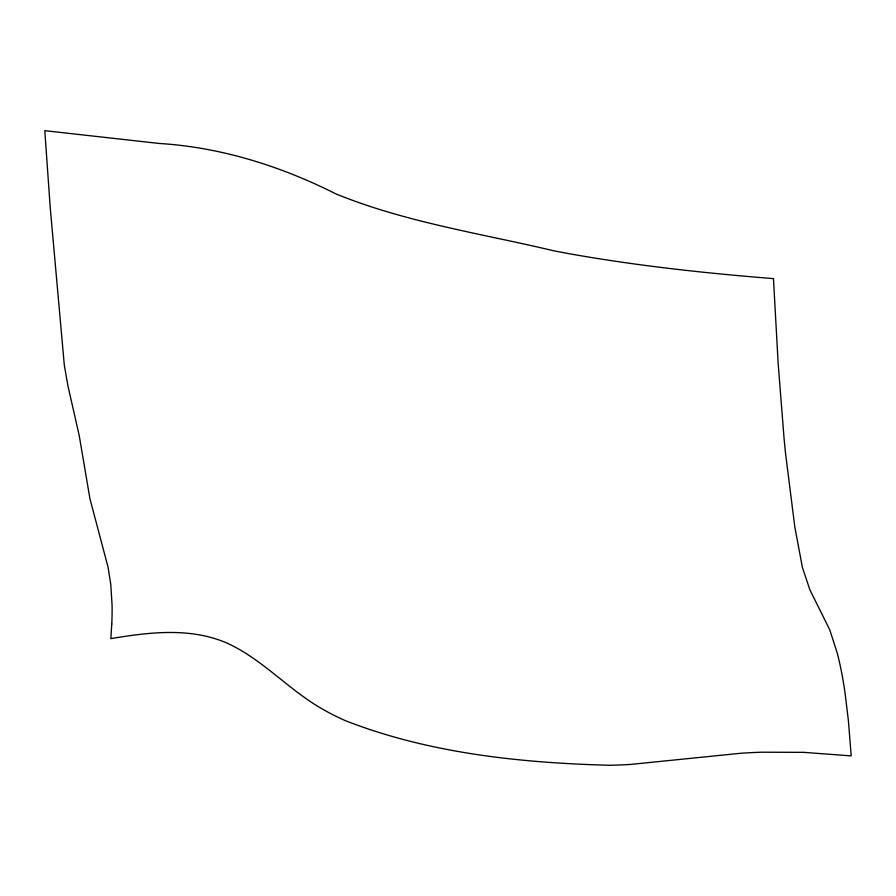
<?xml version="1.0" encoding="UTF-8"?>
<svg xmlns="http://www.w3.org/2000/svg" width="896" height="896" viewBox="0 0 896 896"><rect width="100%" height="100%" fill="white"/><g stroke="black" fill="none" stroke-linecap="round" stroke-linejoin="round"><path stroke-width="1.34" d="M111.776 623.986L110.835 638.624C149.442 632.162 191.229 627.043 228.11 643.586C263.11 659.904 288.949 690.021 322.314 708.982A249.39 155.322 -3.7 0 0 345.822 720.854C429.296 753.334 520.307 762.866 609.269 765.262A279.194 173.88 -3.7 0 0 630.627 764.422L740.018 753.334A347.749 216.574 -3.7 0 1 761.477 752.214L803.488 752.338L851.2 755.899L848.4 720.675L845.051 692.955A382.883 82.107 -83.6 0 0 837.166 652.826L829.73 629.754L810.029 590.15L802.413 567.538L794.786 526.725L785.568 453.589A952.258 204.21 -83.6 0 1 784.123 439.141L778.165 363.552L773.461 278.611C706.171 273.269 638.949 265.978 572.432 254.296A777.134 483.997 -3.7 0 1 552.832 250.578C480.256 233.363 405.485 222.23 336.09 193.973C280.762 166.141 221.178 147.302 159.096 143.45L44.8 130.67L50.232 207.648L64.322 365.277L67.984 386.086L79.229 435.658L89.947 498.77L108.002 566.989L110.746 584.125L112.067 604.979A84.034 18.021 -83.6 0 1 111.776 623.986"/></g></svg>
